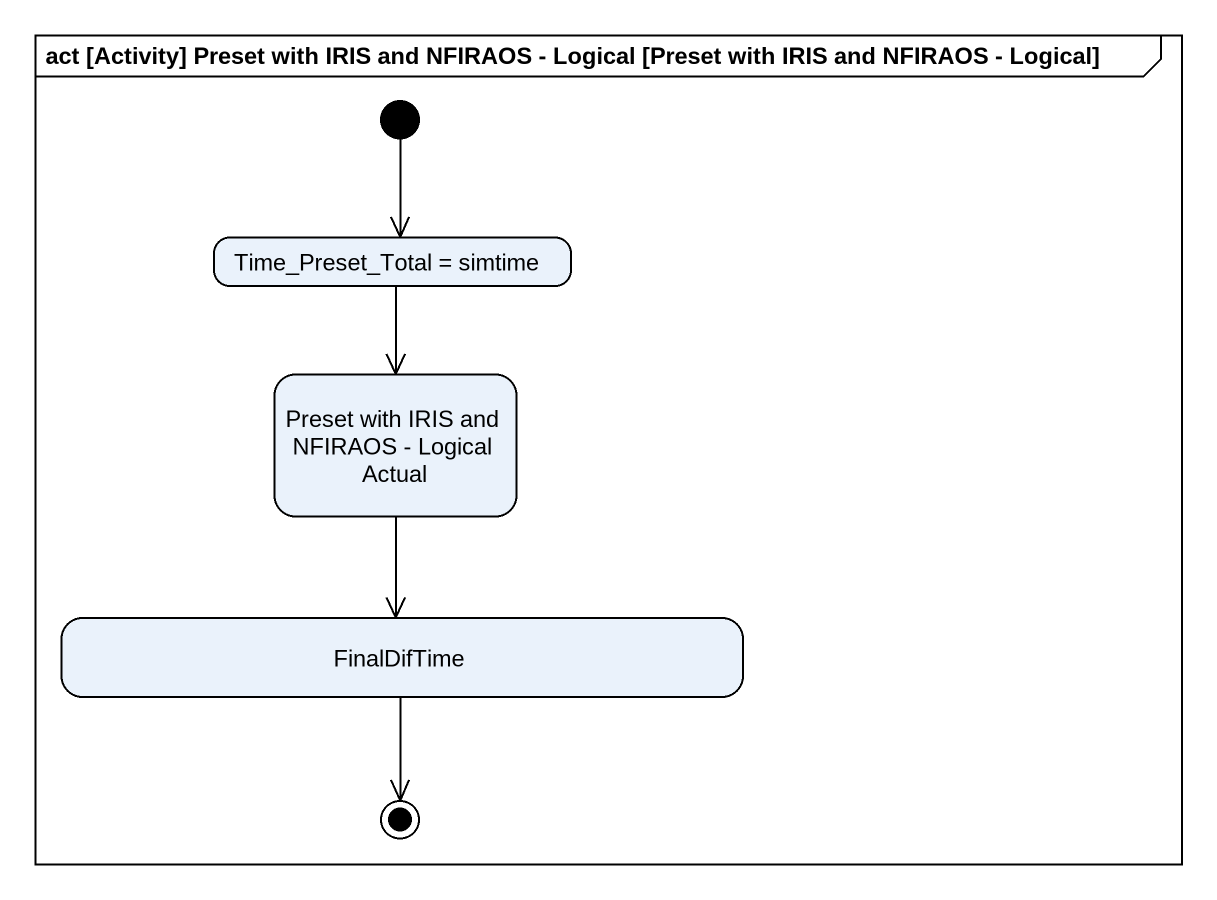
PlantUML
@startuml
mainframe act [Activity] Preset with IRIS and NFIRAOS - Logical [Preset with IRIS and NFIRAOS - Logical]
hide empty description
state "Time_Preset_Total = simtime" as Time_Preset_Total_simtime
state "Preset with IRIS and NFIRAOS - Logical Actual" as Preset_with_IRIS_and
state FinalDifTime
[*] --> Time_Preset_Total_simtime
Time_Preset_Total_simtime --> Preset_with_IRIS_and
Preset_with_IRIS_and --> FinalDifTime
FinalDifTime --> [*]
@enduml
